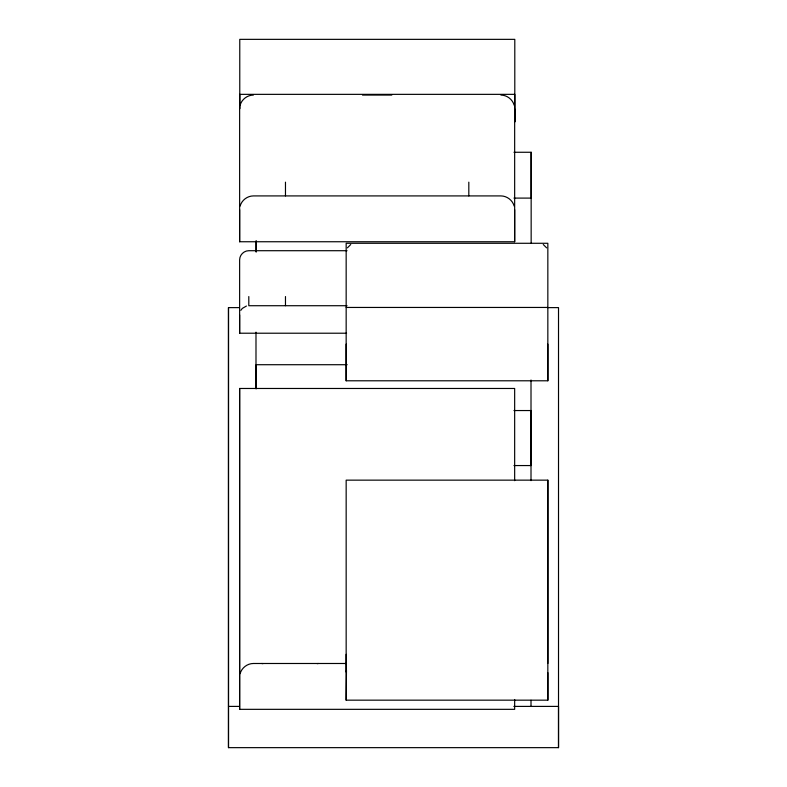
<?xml version="1.0" encoding="UTF-8"?>
<svg xmlns="http://www.w3.org/2000/svg" width="787" height="787" viewBox="0 0 787 787"><rect width="100%" height="100%" fill="white"/><g stroke="black" fill="none" stroke-linecap="round" stroke-linejoin="round"><path stroke-width="1.18" d="M513.822 706.401L558.514 706.401L558.514 747.65L228.486 747.65L228.486 307.619L239.248 307.619M514.659 699.495L514.659 709.333L239.632 709.333L239.632 388.473L514.659 388.473L514.659 480.67M346.585 333.216L239.632 333.216L239.632 314.889M514.659 209.667L514.659 241.747L239.632 241.747L239.632 209.667M239.769 108.704L239.769 94.351L514.796 94.351L514.796 121.857L514.796 39.35L239.769 39.35L239.769 108.409M256.129 240.881L256.129 251.879L256.129 241.038M346.162 700.164L346.162 480.149L547.841 480.149L547.841 700.164L346.162 700.164L346.477 670.288M346.162 380.79L346.162 243.281L547.841 243.281L547.841 380.79L346.162 380.79L346.162 344.126M531.156 243.458L531.156 152.265L513.96 152.265M547.841 700.164L547.841 672.659M547.841 663.49L547.841 480.149M240.104 105.261C241.707 99.398 247.305 95.109 253.384 95.07M240.104 206.105C241.707 200.242 247.305 195.943 253.384 195.914L500.906 195.914C506.985 195.943 512.583 200.242 514.186 206.105M240.104 673.682C241.707 667.819 247.305 663.53 253.384 663.49L346.506 663.49M240.861 310.304L242.317 308.406L246.429 306.035M347.392 247.866L350.746 244.511M317.151 663.648L318.342 663.49M362.492 95.07L391.798 95.07M513.96 198.098L531.156 198.098L531.156 152.265M347.057 250.709L248.8 250.709C243.891 250.679 239.602 254.978 239.632 259.877L239.632 333.216M347.057 305.72L248.8 305.72L248.8 296.551M346.162 307.451L547.841 307.451M547.752 307.619L558.514 307.619L558.514 747.65M347.195 364.715L256.129 364.715L256.129 388.837M513.96 410.548L531.156 410.548L531.156 465.56L513.96 465.56M228.486 706.401L239.533 706.401M261.766 663.49L262.956 663.648M500.906 95.07C506.985 95.109 512.583 99.398 514.186 105.261M543.256 244.511L546.611 247.866M547.841 344.126L547.841 380.79M531.009 380.013L531.009 480.641M531.009 700.263L531.009 706.401M514.659 108.822L514.659 241.747M468.816 182.161L468.816 195.914M346.162 654.331L346.162 672.039M285.474 182.161L285.474 195.914M285.474 296.551L285.474 305.72M255.991 332.153L255.991 388.601M239.632 108.822L239.632 241.747M239.632 388.473L239.632 709.333M228.486 307.619L228.486 747.65"/></g></svg>
